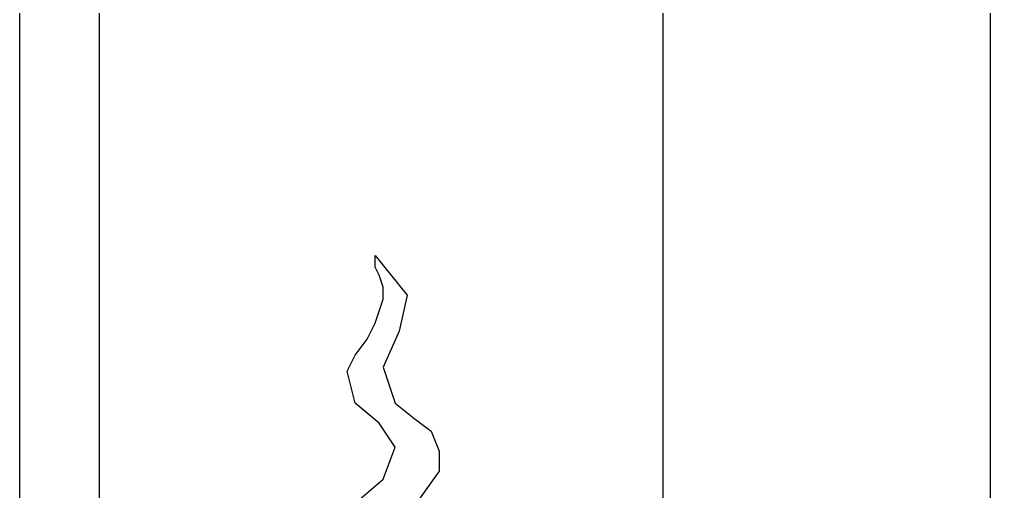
# Model space of a CAD drawing. Header units: centimetres. Extents: x -51 to 57, y -28 to 62.
# Drawn here: x 38.26 to 55.03, y 9.01 to 17.16 of the extents above; entities that cross this region are included whole.
import ezdxf

# ---------------------------------------------------------------- set-up
doc = ezdxf.new("R2010")
doc.units = ezdxf.units.CM
doc.header["$MEASUREMENT"] = 0
doc.layers.add('layer 1', color=7, linetype='Continuous')

msp = doc.modelspace()

# ---------------------------------------------------------------- linework, layer by layer
at = {"layer": 'layer 1', "color": 174}
for points, knots in [([(49.36841, 55.60648), (49.36841, 55.60648), (55.02772, 55.60648), (55.02772, 55.60648), (55.02772, 55.60648), (55.02772, 55.60648), (55.02772, -23.96904), (55.02772, -23.96904), (55.02772, -23.96904), (55.02772, -23.96904), (49.36841, -23.96904), (49.36841, -23.96904), (49.36841, -23.96904), (49.36841, -23.96904), (49.36841, 55.60648), (49.36841, 55.60648)], [0, 0, 0, 0, 0.25, 0.25, 0.25, 0.25, 0.5, 0.5, 0.5, 0.5, 0.75, 0.75, 0.75, 0.75, 1, 1, 1, 1]), ([(38.25682, -20.58725), (38.25682, -20.58725), (38.25682, 49.74011), (38.25682, 49.74011), (38.25682, 49.74011), (38.25682, 49.74011), (39.63714, 49.74011), (39.63714, 49.74011), (39.63714, 49.74011), (39.63714, 49.74011), (39.63714, -20.58725), (39.63714, -20.58725), (39.63714, -20.58725), (39.63714, -20.58725), (38.25682, -20.58725), (38.25682, -20.58725)], [0, 0, 0, 0, 0.25, 0.25, 0.25, 0.25, 0.5, 0.5, 0.5, 0.5, 0.75, 0.75, 0.75, 0.75, 1, 1, 1, 1]), ([(45.50351, 9.36572), (45.50351, 9.36572), (45.50351, 9.7108), (45.50351, 9.7108), (45.50351, 9.7108), (45.50351, 9.7108), (45.36548, 10.05588), (45.36548, 10.05588), (45.36548, 10.05588), (45.36548, 10.05588), (45.08941, 10.26293), (45.08941, 10.26293), (45.08941, 10.26293), (45.08941, 10.26293), (44.74433, 10.53899), (44.74433, 10.53899), (44.74433, 10.53899), (44.74433, 10.53899), (44.53728, 11.16014), (44.53728, 11.16014), (44.53728, 11.16014), (44.53728, 11.16014), (44.81335, 11.78128), (44.81335, 11.78128), (44.81335, 11.78128), (44.81335, 11.78128), (44.95138, 12.40242), (44.95138, 12.40242), (44.95138, 12.40242), (44.95138, 12.40242), (44.39925, 13.09258), (44.39925, 13.09258), (44.39925, 13.09258), (44.39925, 13.09258), (44.39925, 12.88554), (44.39925, 12.88554), (44.39925, 12.88554), (44.39925, 12.88554), (44.46827, 12.7475), (44.46827, 12.7475), (44.46827, 12.7475), (44.46827, 12.7475), (44.53728, 12.54046), (44.53728, 12.54046), (44.53728, 12.54046), (44.53728, 12.54046), (44.53728, 12.33341), (44.53728, 12.33341), (44.53728, 12.33341), (44.53728, 12.33341), (44.39925, 11.91931), (44.39925, 11.91931), (44.39925, 11.91931), (44.39925, 11.91931), (44.26122, 11.64325), (44.26122, 11.64325), (44.26122, 11.64325), (44.26122, 11.64325), (44.05417, 11.36718), (44.05417, 11.36718), (44.05417, 11.36718), (44.05417, 11.36718), (43.91614, 11.09112), (43.91614, 11.09112), (43.91614, 11.09112), (43.91614, 11.09112), (44.05417, 10.53899), (44.05417, 10.53899), (44.05417, 10.53899), (44.05417, 10.53899), (44.46827, 10.19391), (44.46827, 10.19391), (44.46827, 10.19391), (44.46827, 10.19391), (44.74433, 9.77981), (44.74433, 9.77981), (44.74433, 9.77981), (44.74433, 9.77981), (44.53728, 9.22769), (44.53728, 9.22769), (44.53728, 9.22769), (44.53728, 9.22769), (44.05417, 8.81359), (44.05417, 8.81359), (44.05417, 8.81359), (44.05417, 8.81359), (43.77811, 8.39949), (43.77811, 8.39949), (43.77811, 8.39949), (43.77811, 8.39949), (43.77811, 7.9854), (43.77811, 7.9854), (43.77811, 7.9854), (43.77811, 7.9854), (44.05417, 7.5713), (44.05417, 7.5713), (44.05417, 7.5713), (44.05417, 7.5713), (44.26122, 7.50228), (44.26122, 7.50228), (44.26122, 7.50228), (44.26122, 7.50228), (44.67531, 7.50228), (44.67531, 7.50228), (44.67531, 7.50228), (44.67531, 7.50228), (45.02039, 7.50228), (45.02039, 7.50228), (45.02039, 7.50228), (45.02039, 7.50228), (45.08941, 7.64032), (45.08941, 7.64032), (45.08941, 7.64032), (45.08941, 7.64032), (44.88236, 8.12343), (44.88236, 8.12343), (44.88236, 8.12343), (44.88236, 8.12343), (44.95138, 8.53753), (44.95138, 8.53753), (44.95138, 8.53753), (44.95138, 8.53753), (45.15843, 8.88261), (45.15843, 8.88261), (45.15843, 8.88261), (45.15843, 8.88261), (45.50351, 9.36572), (45.50351, 9.36572)], [0, 0, 0, 0, 0.03125, 0.03125, 0.03125, 0.03125, 0.0625, 0.0625, 0.0625, 0.0625, 0.09375, 0.09375, 0.09375, 0.09375, 0.125, 0.125, 0.125, 0.125, 0.15625, 0.15625, 0.15625, 0.15625, 0.1875, 0.1875, 0.1875, 0.1875, 0.21875, 0.21875, 0.21875, 0.21875, 0.25, 0.25, 0.25, 0.25, 0.28125, 0.28125, 0.28125, 0.28125, 0.3125, 0.3125, 0.3125, 0.3125, 0.34375, 0.34375, 0.34375, 0.34375, 0.375, 0.375, 0.375, 0.375, 0.40625, 0.40625, 0.40625, 0.40625, 0.4375, 0.4375, 0.4375, 0.4375, 0.46875, 0.46875, 0.46875, 0.46875, 0.5, 0.5, 0.5, 0.5, 0.53125, 0.53125, 0.53125, 0.53125, 0.5625, 0.5625, 0.5625, 0.5625, 0.59375, 0.59375, 0.59375, 0.59375, 0.625, 0.625, 0.625, 0.625, 0.65625, 0.65625, 0.65625, 0.65625, 0.6875, 0.6875, 0.6875, 0.6875, 0.71875, 0.71875, 0.71875, 0.71875, 0.75, 0.75, 0.75, 0.75, 0.78125, 0.78125, 0.78125, 0.78125, 0.8125, 0.8125, 0.8125, 0.8125, 0.84375, 0.84375, 0.84375, 0.84375, 0.875, 0.875, 0.875, 0.875, 0.90625, 0.90625, 0.90625, 0.90625, 0.9375, 0.9375, 0.9375, 0.9375, 0.96875, 0.96875, 0.96875, 0.96875, 1, 1, 1, 1])]:
    msp.add_open_spline(points, degree=3, knots=knots, dxfattribs=at)

doc.saveas('drawing.dxf')
